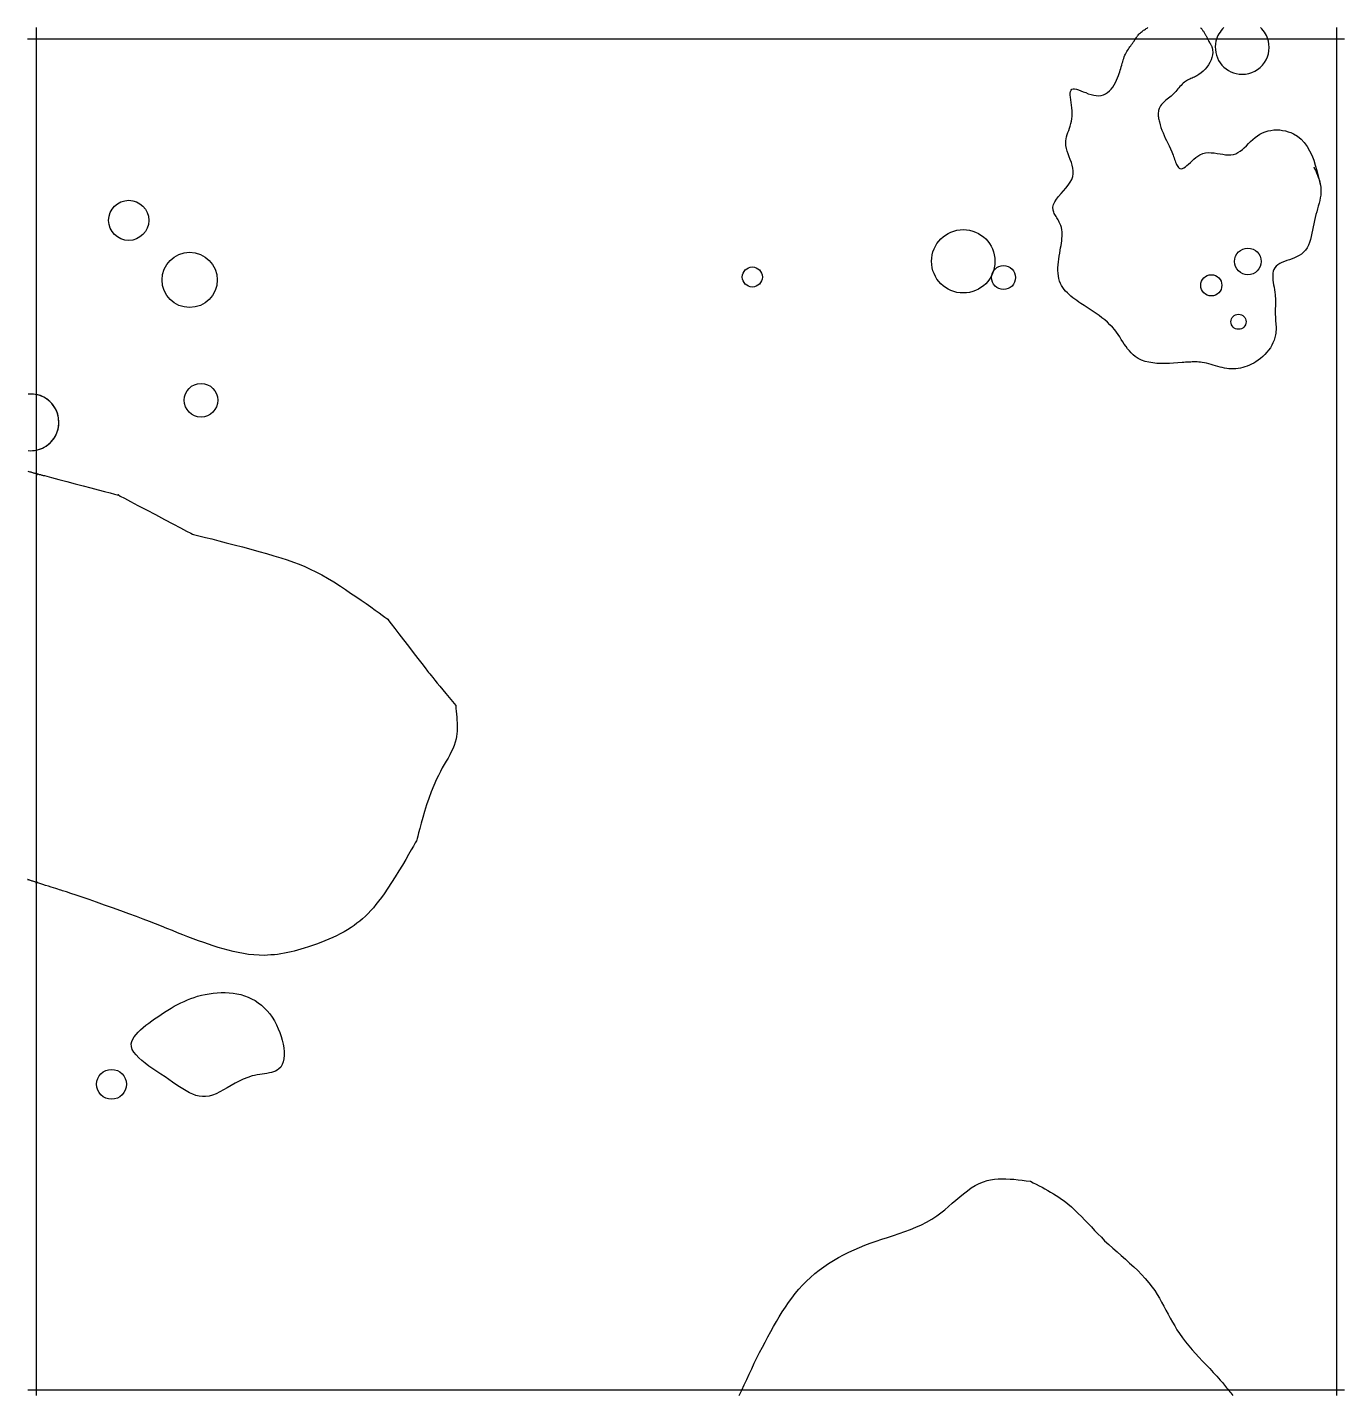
# Model space of a CAD drawing. Extents: x 9.05 to 10.05, y 9.51 to 10.55.
import ezdxf

# ---------------------------------------------------------------- set-up
doc = ezdxf.new("R2010")
doc.units = 0
for name, color, linetype in [('LAYER1', 7, 'CONTINUOUS'), ('LAYER10', 1, 'CONTINUOUS'), ('LAYER12', 5, 'CONTINUOUS')]:
    doc.layers.add(name, color=color, linetype=linetype)

msp = doc.modelspace()

# ---------------------------------------------------------------- linework, layer by layer
at = {"layer": 'LAYER1', "color": 7, "linetype": 'CONTINUOUS'}
msp.add_lwpolyline([(9.1276, 9.776), (9.1281, 9.7778), (9.1288, 9.7796), (9.1299, 9.7813), (9.1313, 9.7831), (9.1329, 9.7849), (9.1347, 9.7866), (9.1366, 9.7884), (9.1387, 9.7901), (9.1409, 9.7917), (9.1432, 9.7934), (9.1454, 9.795), (9.1477, 9.7965), (9.1503, 9.7983), (9.1529, 9.7999), (9.1554, 9.8015), (9.1579, 9.803), (9.1603, 9.8045), (9.1628, 9.8058), (9.1652, 9.8071), (9.1677, 9.8082), (9.1702, 9.8093), (9.1727, 9.8103), (9.1753, 9.8112), (9.1779, 9.8121), (9.1808, 9.8128), (9.1837, 9.8135), (9.1867, 9.814), (9.1897, 9.8144), (9.1927, 9.8147), (9.1957, 9.8149), (9.1988, 9.8149), (9.2018, 9.8147), (9.2048, 9.8144), (9.2077, 9.8139), (9.2106, 9.8133), (9.2134, 9.8124), (9.2162, 9.8114), (9.2188, 9.8102), (9.2214, 9.8088), (9.2238, 9.8071), (9.2262, 9.8053), (9.2284, 9.8033), (9.2305, 9.8011), (9.2325, 9.7988), (9.2343, 9.7962), (9.236, 9.7934), (9.2376, 9.7905), (9.239, 9.7874), (9.2401, 9.7846), (9.2411, 9.7817), (9.2419, 9.7788), (9.2426, 9.7759), (9.2431, 9.773), (9.2433, 9.7701), (9.2434, 9.7674), (9.2432, 9.7648), (9.2427, 9.7625), (9.2419, 9.7603), (9.2408, 9.7585), (9.2394, 9.757), (9.2382, 9.7561), (9.2369, 9.7554), (9.2354, 9.7548), (9.2339, 9.7544), (9.2322, 9.754), (9.2304, 9.7536), (9.2286, 9.7534), (9.2268, 9.7531), (9.2249, 9.7528), (9.223, 9.7525), (9.221, 9.7521), (9.2192, 9.7517), (9.2158, 9.7506), (9.2125, 9.7493), (9.2093, 9.7478), (9.2063, 9.7462), (9.2033, 9.7445), (9.2004, 9.7428), (9.1975, 9.7412), (9.1947, 9.7396), (9.192, 9.7383), (9.1893, 9.7372), (9.1866, 9.7365), (9.1839, 9.7361), (9.1815, 9.7361), (9.1791, 9.7364), (9.1767, 9.737), (9.1742, 9.7379), (9.1718, 9.739), (9.1693, 9.7404), (9.1667, 9.7419), (9.1642, 9.7435), (9.1615, 9.7453), (9.1588, 9.7471), (9.1561, 9.749), (9.1533, 9.751), (9.1502, 9.753), (9.1471, 9.7551), (9.1441, 9.7571), (9.1411, 9.7592), (9.1383, 9.7613), (9.1357, 9.7634), (9.1334, 9.7655), (9.1314, 9.7676), (9.1297, 9.7697), (9.1285, 9.7718), (9.1278, 9.7739), (9.1276, 9.776)], dxfattribs=at)
for centre, radius in [((9.1258, 10.3995), 0.0152), ((9.7573, 10.3685), 0.024), ((9.1719, 10.3544), 0.0209), ((9.9727, 10.3684), 0.0101), ((9.5977, 10.3566), 0.0076), ((9.7878, 10.3562), 0.0091), ((9.945, 10.3503), 0.008), ((9.9656, 10.3227), 0.0057), ((9.1805, 10.2633), 0.0127), ((9.1128, 9.7454), 0.0113)]:
    msp.add_circle(centre, radius, dxfattribs=at)
for centre, radius, start, end in [((9.9684, 10.5305), 0.0204, 132.6669, 166.6756), ((9.9684, 10.5305), 0.0204, 13.3258, 47.329), ((9.9684, 10.5305), 0.0204, 166.6742, -96.4769), ((9.9684, 10.5305), 0.0204, -96.4775, 13.3244), ((9.0515, 10.2466), 0.0215, -77.5897, 95.0987), ((9.0515, 10.2466), 0.0215, -44.3909, 77.5792), ((9.0515, 10.2466), 0.0215, -95.0987, -77.5897), ((9.0515, 10.2466), 0.0215, -77.5798, -44.3909)]:
    msp.add_arc(centre, radius, start, end, dxfattribs=at)
at = {"layer": 'LAYER10', "color": 1, "linetype": 'CONTINUOUS'}
for points in [[(9.8866, 10.5352), (9.8868, 10.5356), (9.887, 10.536), (9.8873, 10.5364), (9.8875, 10.5368), (9.8878, 10.5372), (9.888, 10.5376), (9.8883, 10.538), (9.8886, 10.5384), (9.8888, 10.5387), (9.8891, 10.5391), (9.8894, 10.5394), (9.8897, 10.5398), (9.8902, 10.5404), (9.8908, 10.5409), (9.8914, 10.5414), (9.8919, 10.5419), (9.8926, 10.5424), (9.8932, 10.5429), (9.8938, 10.5434), (9.8945, 10.5438), (9.8951, 10.5443), (9.8958, 10.5447), (9.8965, 10.5451), (9.8971, 10.5456)], [(9.9368, 10.5456), (9.9372, 10.5451), (9.9375, 10.5447), (9.9378, 10.5443), (9.9381, 10.5439), (9.9384, 10.5434), (9.9387, 10.543), (9.939, 10.5426), (9.9393, 10.5421), (9.9396, 10.5417), (9.9399, 10.5413), (9.9401, 10.5408), (9.9404, 10.5404), (9.9406, 10.5399), (9.9409, 10.5395), (9.9411, 10.5391), (9.9413, 10.5387), (9.9416, 10.5383), (9.9418, 10.5378), (9.942, 10.5374), (9.9422, 10.537), (9.9424, 10.5365), (9.9426, 10.5361), (9.9428, 10.5357), (9.943, 10.5352)], [(9.8788, 10.5221), (9.8792, 10.5233), (9.8797, 10.5245), (9.8802, 10.5254), (9.8807, 10.5263), (9.8812, 10.5273), (9.8817, 10.5282), (9.8823, 10.5291), (9.8828, 10.53), (9.8834, 10.5308), (9.884, 10.5317), (9.8847, 10.5326), (9.8853, 10.5335), (9.8859, 10.5344), (9.8866, 10.5352)], [(9.943, 10.5352), (9.9433, 10.5348), (9.9435, 10.5344), (9.9438, 10.534), (9.944, 10.5336), (9.9443, 10.5332), (9.9445, 10.5328), (9.9447, 10.5324), (9.9449, 10.532), (9.9451, 10.5316), (9.9453, 10.5311), (9.9454, 10.5307), (9.9456, 10.5303), (9.946, 10.5285), (9.9461, 10.5266), (9.9459, 10.5247), (9.9455, 10.5228), (9.9448, 10.5209), (9.944, 10.5191), (9.9429, 10.5173), (9.9417, 10.5155), (9.9404, 10.5139), (9.9389, 10.5124), (9.9373, 10.5111), (9.9357, 10.5099), (9.9348, 10.5094), (9.934, 10.5089), (9.9331, 10.5084), (9.9322, 10.508), (9.9313, 10.5076), (9.9305, 10.5072), (9.9296, 10.5069), (9.9288, 10.5065), (9.9279, 10.5061), (9.9271, 10.5056), (9.9263, 10.5052), (9.9256, 10.5047), (9.9247, 10.504), (9.9238, 10.5033), (9.9229, 10.5025), (9.9221, 10.5017), (9.9213, 10.5008), (9.9205, 10.4999), (9.9197, 10.499), (9.919, 10.4981), (9.9181, 10.4971), (9.9173, 10.4962), (9.9165, 10.4953), (9.9156, 10.4945), (9.9146, 10.4936), (9.9137, 10.4928), (9.9127, 10.492), (9.9117, 10.4912), (9.9107, 10.4904), (9.9098, 10.4896), (9.9089, 10.4888), (9.908, 10.488), (9.9073, 10.4871), (9.9066, 10.4862), (9.906, 10.4852), (9.9055, 10.4842), (9.9053, 10.4834), (9.9051, 10.4827), (9.905, 10.4818), (9.9049, 10.481), (9.9049, 10.4802), (9.9049, 10.4793), (9.9049, 10.4784), (9.905, 10.4775), (9.9051, 10.4767), (9.9053, 10.4758), (9.9055, 10.4749), (9.9057, 10.4741), (9.9062, 10.4719), (9.9069, 10.4698), (9.9076, 10.4677), (9.9085, 10.4657), (9.9093, 10.4638), (9.9102, 10.4618), (9.9112, 10.4599), (9.9122, 10.4579), (9.9132, 10.4558), (9.9141, 10.4536), (9.9151, 10.4513), (9.9161, 10.4488), (9.9165, 10.4478), (9.9168, 10.4467), (9.9172, 10.4456), (9.9176, 10.4446), (9.918, 10.4436), (9.9184, 10.4426), (9.9188, 10.4417), (9.9193, 10.4409), (9.9197, 10.4402), (9.9202, 10.4396), (9.9207, 10.4391), (9.9213, 10.4388), (9.9222, 10.4386), (9.9232, 10.4388), (9.9242, 10.4393), (9.9254, 10.44), (9.9266, 10.441), (9.9278, 10.4421), (9.9292, 10.4433), (9.9305, 10.4446), (9.9319, 10.4459), (9.9334, 10.4471), (9.9348, 10.4481), (9.9363, 10.4491), (9.9385, 10.45), (9.9406, 10.4505), (9.9428, 10.4508), (9.945, 10.4507), (9.9472, 10.4506), (9.9494, 10.4502), (9.9516, 10.4499), (9.9537, 10.4495), (9.9558, 10.4492), (9.9579, 10.449), (9.9598, 10.4491), (9.9617, 10.4494), (9.9635, 10.4499), (9.9652, 10.4508), (9.9668, 10.4519), (9.9685, 10.4531), (9.97, 10.4545), (9.9716, 10.456), (9.9732, 10.4576), (9.9748, 10.4592), (9.9764, 10.4607), (9.9781, 10.4622), (9.9799, 10.4636), (9.9818, 10.4648), (9.9838, 10.4658), (9.9858, 10.4666), (9.988, 10.4672), (9.9901, 10.4676), (9.9924, 10.4679), (9.9946, 10.4679), (9.9968, 10.4679), (9.999, 10.4676), (10.0012, 10.4672), (10.0032, 10.4666), (10.0052, 10.4659), (10.0071, 10.4651), (10.0102, 10.4632), (10.013, 10.461), (10.0154, 10.4584), (10.0175, 10.4554), (10.0194, 10.4522), (10.021, 10.4488), (10.0225, 10.4451), (10.0237, 10.4412), (10.0249, 10.4372), (10.0259, 10.4331), (10.0269, 10.4289), (10.0279, 10.4247)], [(10.0226, 10.4399), (10.0232, 10.4386), (10.0238, 10.4374), (10.0243, 10.4361), (10.0249, 10.4348), (10.0254, 10.4336), (10.0259, 10.4323), (10.0264, 10.431), (10.0268, 10.4298), (10.0271, 10.4285), (10.0274, 10.4273), (10.0277, 10.426), (10.0279, 10.4247), (10.028, 10.4227), (10.028, 10.4207), (10.0278, 10.4186), (10.0275, 10.4165), (10.0271, 10.4145), (10.0266, 10.4124), (10.026, 10.4103), (10.0254, 10.4081), (10.0248, 10.406), (10.0242, 10.4038), (10.0236, 10.4016), (10.0231, 10.3993), (10.0226, 10.3969), (10.0221, 10.3945), (10.0216, 10.3921), (10.0212, 10.3897), (10.0206, 10.3873), (10.02, 10.385), (10.0193, 10.3828), (10.0185, 10.3807), (10.0175, 10.3787), (10.0163, 10.3769), (10.0149, 10.3753), (10.0132, 10.3739), (10.0116, 10.3729), (10.0099, 10.372), (10.008, 10.3712), (10.0061, 10.3704), (10.0041, 10.3697), (10.0022, 10.369), (10.0003, 10.3683), (9.9985, 10.3676), (9.9968, 10.3667), (9.9953, 10.3658), (9.9941, 10.3647), (9.9931, 10.3635), (9.9924, 10.3623), (9.9919, 10.3609), (9.9917, 10.3594), (9.9916, 10.3578), (9.9916, 10.3561), (9.9917, 10.3543), (9.9919, 10.3525), (9.9922, 10.3507), (9.9925, 10.3488), (9.9928, 10.3469), (9.9931, 10.3451), (9.9933, 10.3432), (9.9934, 10.3419), (9.9935, 10.3406), (9.9935, 10.3393), (9.9935, 10.338), (9.9935, 10.3367), (9.9935, 10.3355), (9.9935, 10.3342), (9.9934, 10.333), (9.9934, 10.3318), (9.9934, 10.3305), (9.9934, 10.3293), (9.9934, 10.328), (9.9935, 10.3268), (9.9936, 10.3255), (9.9937, 10.3242), (9.9937, 10.323), (9.9938, 10.3217), (9.9939, 10.3204), (9.994, 10.3191), (9.994, 10.3179), (9.994, 10.3166), (9.9939, 10.3153), (9.9938, 10.3141), (9.9936, 10.3128), (9.9932, 10.3108), (9.9925, 10.3088), (9.9917, 10.3068), (9.9908, 10.3049), (9.9897, 10.3031), (9.9884, 10.3013), (9.987, 10.2996), (9.9855, 10.2979), (9.9839, 10.2964), (9.9823, 10.295), (9.9805, 10.2936), (9.9786, 10.2924), (9.9771, 10.2914), (9.9755, 10.2906), (9.9738, 10.2898), (9.9722, 10.2891), (9.9705, 10.2885), (9.9688, 10.288), (9.9671, 10.2876), (9.9653, 10.2873), (9.9636, 10.2871), (9.9619, 10.287), (9.9601, 10.287), (9.9584, 10.2871), (9.9567, 10.2873), (9.955, 10.2876), (9.9533, 10.288), (9.9516, 10.2884), (9.9499, 10.2889), (9.9482, 10.2894), (9.9465, 10.2899), (9.9448, 10.2904), (9.9432, 10.2908), (9.9415, 10.2913), (9.9398, 10.2916), (9.9381, 10.2919), (9.9369, 10.2921), (9.9356, 10.2922), (9.9344, 10.2923), (9.9331, 10.2923), (9.9319, 10.2923), (9.9306, 10.2923), (9.9294, 10.2922), (9.9281, 10.2922), (9.9268, 10.2921), (9.9255, 10.292), (9.9242, 10.2919), (9.9229, 10.2918), (9.9197, 10.2915), (9.9165, 10.2913), (9.9133, 10.2911), (9.9101, 10.291), (9.9069, 10.291), (9.9038, 10.2912), (9.9007, 10.2915), (9.8978, 10.292), (9.8949, 10.2927), (9.8922, 10.2937), (9.8897, 10.2949), (9.8873, 10.2964), (9.8858, 10.2977), (9.8844, 10.2991), (9.883, 10.3007), (9.8817, 10.3023), (9.8805, 10.304), (9.8792, 10.3058), (9.8781, 10.3076), (9.8769, 10.3094), (9.8757, 10.3113), (9.8745, 10.3131), (9.8732, 10.3148), (9.8719, 10.3165), (9.8702, 10.3186), (9.8683, 10.3205), (9.8664, 10.3224), (9.8644, 10.3241), (9.8623, 10.3258), (9.8601, 10.3274), (9.8579, 10.3289), (9.8557, 10.3304), (9.8534, 10.332), (9.851, 10.3335), (9.8487, 10.335), (9.8463, 10.3366), (9.8448, 10.3376), (9.8432, 10.3387), (9.8417, 10.3398), (9.8402, 10.3409), (9.8388, 10.3421), (9.8374, 10.3433), (9.8361, 10.3446), (9.8348, 10.3459), (9.8337, 10.3472), (9.8327, 10.3486), (9.8317, 10.3501), (9.831, 10.3516), (9.8302, 10.3534), (9.8297, 10.3554), (9.8293, 10.3573), (9.8291, 10.3594), (9.829, 10.3615), (9.829, 10.3636), (9.8291, 10.3658), (9.8293, 10.368), (9.8296, 10.3702), (9.8299, 10.3725), (9.8303, 10.3747), (9.8307, 10.3769), (9.831, 10.3787), (9.8313, 10.3805), (9.8316, 10.3822), (9.8318, 10.3839), (9.832, 10.3857), (9.8321, 10.3874), (9.8322, 10.3891), (9.8321, 10.3907), (9.8319, 10.3924), (9.8316, 10.394), (9.8311, 10.3956), (9.8305, 10.3972), (9.83, 10.3981), (9.8296, 10.3989), (9.8291, 10.3998), (9.8285, 10.4007), (9.828, 10.4015), (9.8275, 10.4023), (9.827, 10.4032), (9.8265, 10.404), (9.8261, 10.4048), (9.8258, 10.4057), (9.8255, 10.4065), (9.8253, 10.4073), (9.8252, 10.4094), (9.8257, 10.4115), (9.8266, 10.4135), (9.8279, 10.4156), (9.8295, 10.4176), (9.8313, 10.4197), (9.8331, 10.4218), (9.835, 10.4239), (9.8367, 10.4261), (9.8382, 10.4283), (9.8394, 10.4305), (9.8402, 10.4328), (9.8405, 10.4348), (9.8405, 10.4369), (9.8402, 10.439), (9.8397, 10.4412), (9.8391, 10.4433), (9.8383, 10.4455), (9.8375, 10.4476), (9.8367, 10.4498), (9.836, 10.4519), (9.8354, 10.454), (9.835, 10.4561), (9.8349, 10.4581), (9.8349, 10.4597), (9.8352, 10.4613), (9.8355, 10.4628), (9.836, 10.4644), (9.8365, 10.466), (9.8371, 10.4676), (9.8377, 10.4692), (9.8383, 10.4709), (9.8388, 10.4727), (9.8392, 10.4745), (9.8395, 10.4764), (9.8397, 10.4784), (9.8397, 10.4805), (9.8396, 10.4825), (9.8394, 10.4847), (9.8392, 10.4868), (9.8389, 10.4888), (9.8386, 10.4908), (9.8384, 10.4927), (9.8383, 10.4943), (9.8383, 10.4958), (9.8385, 10.4971), (9.8389, 10.498), (9.8395, 10.4987), (9.8404, 10.499), (9.8415, 10.499), (9.8429, 10.4987), (9.8445, 10.4983), (9.8462, 10.4976), (9.848, 10.4969), (9.85, 10.4962), (9.8519, 10.4954), (9.854, 10.4948), (9.856, 10.4943), (9.8579, 10.4939), (9.8598, 10.4938), (9.8616, 10.494), (9.8634, 10.4945), (9.865, 10.4953), (9.8665, 10.4963), (9.8679, 10.4975), (9.8692, 10.4989), (9.8704, 10.5004), (9.8714, 10.502), (9.8724, 10.5038), (9.8733, 10.5056), (9.8741, 10.5074), (9.8748, 10.5092), (9.8753, 10.5106), (9.8757, 10.5119), (9.8761, 10.5132), (9.8765, 10.5145), (9.8769, 10.5158), (9.8772, 10.5171), (9.8776, 10.5184), (9.878, 10.5196), (9.8784, 10.5209), (9.8788, 10.5221)], [(9.0495, 10.2095), (9.0503, 10.2093), (9.051, 10.2092), (9.0516, 10.209), (9.0523, 10.2088), (9.0529, 10.2086), (9.0536, 10.2084), (9.0541, 10.2083), (9.0546, 10.2081), (9.0551, 10.208), (9.0555, 10.2079), (9.0558, 10.2078), (9.0561, 10.2077), (9.0562, 10.2077), (9.0563, 10.2077), (9.0564, 10.2077), (9.0564, 10.2076), (9.0564, 10.2076), (9.0564, 10.2076), (9.0564, 10.2076), (9.0563, 10.2077), (9.0563, 10.2077), (9.0562, 10.2077), (9.0562, 10.2077), (9.0561, 10.2077)], [(9.0561, 10.2077), (9.0561, 10.2077), (9.0561, 10.2077), (9.0561, 10.2077), (9.0561, 10.2077), (9.0561, 10.2077), (9.0561, 10.2077), (9.0561, 10.2077), (9.0561, 10.2077), (9.0561, 10.2077), (9.0561, 10.2077), (9.0561, 10.2077), (9.0561, 10.2077), (9.0558, 10.208), (9.0557, 10.2081), (9.0556, 10.2083), (9.0555, 10.2083), (9.0555, 10.2083), (9.0555, 10.2083), (9.0555, 10.2083), (9.0556, 10.2082), (9.0557, 10.2081), (9.0558, 10.208), (9.0559, 10.2079), (9.0561, 10.2077)], [(9.0561, 10.2077), (9.0561, 10.2077), (9.0561, 10.2077), (9.0561, 10.2077), (9.0561, 10.2077), (9.0561, 10.2077), (9.0561, 10.2077), (9.0561, 10.2077), (9.0561, 10.2077), (9.0561, 10.2077), (9.0561, 10.2077), (9.0561, 10.2077), (9.0561, 10.2077), (9.0563, 10.2075), (9.0565, 10.2073), (9.0566, 10.2072), (9.0567, 10.2071), (9.0567, 10.2071), (9.0567, 10.2071), (9.0566, 10.2072), (9.0566, 10.2073), (9.0565, 10.2074), (9.0563, 10.2075), (9.0562, 10.2076), (9.0561, 10.2077)], [(9.0561, 10.2077), (9.0566, 10.2076), (9.057, 10.2075), (9.0575, 10.2074), (9.058, 10.2072), (9.0585, 10.2071), (9.059, 10.207), (9.0595, 10.2068), (9.06, 10.2067), (9.0605, 10.2066), (9.061, 10.2064), (9.0615, 10.2063), (9.062, 10.2062), (9.0673, 10.2048), (9.073, 10.2033), (9.079, 10.2017), (9.0852, 10.2001), (9.0913, 10.1985), (9.0972, 10.1969), (9.1026, 10.1955), (9.1075, 10.1942), (9.1117, 10.1931), (9.115, 10.1923), (9.1171, 10.1918), (9.118, 10.1916), (9.118, 10.1916), (9.118, 10.1916), (9.118, 10.1916), (9.118, 10.1916), (9.118, 10.1916), (9.1179, 10.1916), (9.1179, 10.1916), (9.1179, 10.1916), (9.1179, 10.1916), (9.1179, 10.1916), (9.1179, 10.1916), (9.118, 10.1916), (9.1193, 10.1908), (9.1225, 10.1891), (9.1271, 10.1867), (9.1328, 10.1837), (9.1392, 10.1803), (9.146, 10.1767), (9.1528, 10.1731), (9.1592, 10.1698), (9.1649, 10.1667), (9.1695, 10.1643), (9.1727, 10.1626), (9.1741, 10.1618), (9.1741, 10.1618), (9.1741, 10.1618), (9.1741, 10.1618), (9.1741, 10.1618), (9.1741, 10.1618), (9.1741, 10.1618), (9.1741, 10.1618), (9.1741, 10.1618), (9.1741, 10.1618), (9.174, 10.1618), (9.174, 10.1618), (9.1741, 10.1618), (9.1749, 10.1617), (9.1769, 10.1612), (9.1799, 10.1605), (9.1839, 10.1595), (9.1886, 10.1583), (9.1939, 10.1569), (9.1996, 10.1554), (9.2057, 10.1538), (9.2119, 10.1522), (9.2181, 10.1505), (9.2242, 10.1488), (9.23, 10.1472), (9.2356, 10.1456), (9.2409, 10.144), (9.2458, 10.1424), (9.2504, 10.1408), (9.2548, 10.1392), (9.259, 10.1374), (9.2632, 10.1355), (9.2675, 10.1334), (9.2718, 10.1311), (9.2763, 10.1285), (9.281, 10.1257), (9.286, 10.1225), (9.2898, 10.12), (9.2937, 10.1173), (9.2977, 10.1146), (9.3016, 10.1119), (9.3054, 10.1093), (9.309, 10.1068), (9.3123, 10.1044), (9.3152, 10.1023), (9.3177, 10.1005), (9.3197, 10.0991), (9.3211, 10.0981), (9.3218, 10.0975), (9.3218, 10.0975), (9.3218, 10.0975), (9.3218, 10.0975), (9.3219, 10.0975), (9.3219, 10.0975), (9.3219, 10.0975), (9.3218, 10.0975), (9.3218, 10.0975), (9.3218, 10.0975), (9.3218, 10.0975), (9.3218, 10.0975), (9.3218, 10.0975), (9.3218, 10.0976), (9.3217, 10.0976), (9.3217, 10.0976), (9.3217, 10.0976), (9.3217, 10.0976), (9.3217, 10.0976), (9.3217, 10.0976), (9.3217, 10.0976), (9.3217, 10.0976), (9.3217, 10.0976), (9.3217, 10.0976), (9.3218, 10.0975), (9.3227, 10.0964), (9.3245, 10.094), (9.3271, 10.0906), (9.3303, 10.0865), (9.3338, 10.082), (9.3375, 10.0772), (9.3411, 10.0724), (9.3446, 10.0679), (9.3477, 10.0639), (9.3501, 10.0606), (9.3519, 10.0583), (9.3526, 10.0573), (9.3527, 10.0573), (9.3527, 10.0573), (9.3527, 10.0573), (9.3527, 10.0573), (9.3527, 10.0573), (9.3527, 10.0573), (9.3526, 10.0573), (9.3526, 10.0573), (9.3526, 10.0573), (9.3526, 10.0573), (9.3526, 10.0573), (9.3526, 10.0573), (9.3529, 10.057), (9.3536, 10.0562), (9.3546, 10.055), (9.3559, 10.0534), (9.3575, 10.0514), (9.3593, 10.0492), (9.3613, 10.0468), (9.3635, 10.0441), (9.3658, 10.0413), (9.3682, 10.0383), (9.3707, 10.0353), (9.3732, 10.0322)], [(9.3732, 10.0322), (9.3734, 10.03), (9.3737, 10.0278), (9.3739, 10.0256), (9.3741, 10.0234), (9.3742, 10.0212), (9.3743, 10.0191), (9.3744, 10.0169), (9.3743, 10.0148), (9.3743, 10.0128), (9.3741, 10.0108), (9.3738, 10.0088), (9.3735, 10.0069), (9.3728, 10.0044), (9.372, 10.0019), (9.371, 9.9995), (9.3699, 9.9972), (9.3687, 9.9948), (9.3674, 9.9924), (9.366, 9.99), (9.3646, 9.9875), (9.3631, 9.9849), (9.3616, 9.9822), (9.3601, 9.9793), (9.3586, 9.9763), (9.3566, 9.9717), (9.3547, 9.9669), (9.3529, 9.9619), (9.3512, 9.9569), (9.3497, 9.952), (9.3483, 9.9474), (9.3471, 9.943), (9.3461, 9.9391), (9.3452, 9.9358), (9.3446, 9.9332), (9.3441, 9.9314), (9.3439, 9.9305), (9.3439, 9.9305), (9.3439, 9.9304), (9.3439, 9.9304), (9.3439, 9.9304), (9.3439, 9.9304), (9.3439, 9.9304), (9.3439, 9.9304), (9.3439, 9.9304), (9.3439, 9.9304), (9.3439, 9.9305), (9.3439, 9.9305), (9.3439, 9.9305), (9.3439, 9.9305), (9.3439, 9.9305), (9.3439, 9.9305), (9.3439, 9.9306), (9.3439, 9.9306), (9.3439, 9.9306), (9.3439, 9.9306), (9.3439, 9.9306), (9.3439, 9.9306), (9.3439, 9.9305), (9.3439, 9.9305), (9.3439, 9.9305), (9.3435, 9.9297), (9.3426, 9.9281), (9.3413, 9.9257), (9.3396, 9.9228), (9.3376, 9.9194), (9.3354, 9.9155), (9.3329, 9.9113), (9.3303, 9.907), (9.3275, 9.9025), (9.3247, 9.8981), (9.3218, 9.8938), (9.319, 9.8897), (9.317, 9.8868), (9.3149, 9.8841), (9.3129, 9.8815), (9.3109, 9.8791), (9.3089, 9.8769), (9.3069, 9.8747), (9.3049, 9.8727), (9.3028, 9.8708), (9.3007, 9.869), (9.2985, 9.8673), (9.2963, 9.8656), (9.294, 9.864), (9.2914, 9.8624), (9.2887, 9.8608), (9.2859, 9.8593), (9.2831, 9.8579), (9.2802, 9.8565), (9.2772, 9.8552), (9.2742, 9.8539), (9.2711, 9.8527), (9.268, 9.8516), (9.2649, 9.8505), (9.2618, 9.8494), (9.2586, 9.8484), (9.2561, 9.8477), (9.2536, 9.847), (9.2511, 9.8463), (9.2486, 9.8457), (9.2461, 9.8451), (9.2436, 9.8446), (9.241, 9.8442), (9.2385, 9.8438), (9.236, 9.8435), (9.2334, 9.8433), (9.2309, 9.8431), (9.2283, 9.843), (9.2244, 9.8431), (9.2205, 9.8433), (9.2165, 9.8438), (9.2126, 9.8444), (9.2087, 9.8451), (9.2048, 9.8459), (9.201, 9.8469), (9.1972, 9.8479), (9.1934, 9.849), (9.1897, 9.8502), (9.1861, 9.8514), (9.1826, 9.8527), (9.1785, 9.8541), (9.1745, 9.8556), (9.1706, 9.8571), (9.1667, 9.8586), (9.1628, 9.8602), (9.1588, 9.8618), (9.1547, 9.8634), (9.1505, 9.8651), (9.1461, 9.8668), (9.1415, 9.8686), (9.1367, 9.8704), (9.1316, 9.8724), (9.1258, 9.8745), (9.1197, 9.8767), (9.1135, 9.8789), (9.1074, 9.8811), (9.1014, 9.8832), (9.0958, 9.8852), (9.0905, 9.887), (9.0859, 9.8886), (9.0819, 9.8899), (9.0788, 9.891), (9.0767, 9.8917), (9.0757, 9.892), (9.0756, 9.892), (9.0756, 9.8921), (9.0756, 9.8921), (9.0756, 9.8921), (9.0756, 9.8921), (9.0756, 9.8921), (9.0756, 9.8921), (9.0756, 9.8921), (9.0756, 9.8921), (9.0756, 9.8921), (9.0756, 9.892), (9.0757, 9.892), (9.0757, 9.892), (9.0757, 9.892), (9.0757, 9.892), (9.0758, 9.892), (9.0758, 9.892), (9.0758, 9.892), (9.0758, 9.892), (9.0758, 9.892), (9.0758, 9.892), (9.0758, 9.892), (9.0757, 9.892), (9.0757, 9.892), (9.0752, 9.8922), (9.0745, 9.8924), (9.0734, 9.8927), (9.0722, 9.8931), (9.0706, 9.8936), (9.0689, 9.8942), (9.067, 9.8947), (9.065, 9.8954), (9.0629, 9.896), (9.0607, 9.8967), (9.0584, 9.8975), (9.0561, 9.8982)], [(9.0561, 9.8982), (9.0554, 9.8984), (9.0547, 9.8987), (9.054, 9.8989), (9.0533, 9.8991), (9.0527, 9.8993), (9.0521, 9.8995), (9.0515, 9.8997), (9.051, 9.8999), (9.0505, 9.9), (9.0501, 9.9002), (9.0498, 9.9003), (9.0495, 9.9004), (9.0494, 9.9004), (9.0493, 9.9004), (9.0493, 9.9005), (9.0492, 9.9005), (9.0492, 9.9005), (9.0492, 9.9005), (9.0493, 9.9005), (9.0493, 9.9004), (9.0494, 9.9004), (9.0494, 9.9004), (9.0495, 9.9004), (9.0495, 9.9004)], [(9.0561, 9.8982), (9.0561, 9.8982), (9.0561, 9.8982), (9.0561, 9.8982), (9.0561, 9.8982), (9.0561, 9.8982), (9.0561, 9.8982), (9.0561, 9.8982), (9.0561, 9.8982), (9.0561, 9.8982), (9.0561, 9.8982), (9.0561, 9.8982), (9.0561, 9.8982), (9.0558, 9.8982), (9.0555, 9.8982), (9.0553, 9.8982), (9.0553, 9.8982), (9.0552, 9.8982), (9.0552, 9.8982), (9.0553, 9.8982), (9.0554, 9.8982), (9.0556, 9.8982), (9.0557, 9.8982), (9.0559, 9.8982), (9.0561, 9.8982)], [(9.0561, 9.8982), (9.0561, 9.8982), (9.0561, 9.8982), (9.0561, 9.8982), (9.0561, 9.8982), (9.0561, 9.8982), (9.0561, 9.8982), (9.0561, 9.8982), (9.0561, 9.8982), (9.0561, 9.8982), (9.0561, 9.8982), (9.0561, 9.8982), (9.0561, 9.8982), (9.0564, 9.8982), (9.0567, 9.8982), (9.0568, 9.8982), (9.0569, 9.8982), (9.0569, 9.8982), (9.0569, 9.8982), (9.0569, 9.8982), (9.0567, 9.8982), (9.0566, 9.8982), (9.0564, 9.8982), (9.0563, 9.8982), (9.0561, 9.8982)], [(9.5878, 9.5097), (9.5897, 9.5138), (9.5916, 9.5179), (9.5935, 9.5219), (9.5954, 9.526), (9.5973, 9.5301), (9.5992, 9.5342), (9.6012, 9.5382), (9.6032, 9.5423), (9.6053, 9.5463), (9.6073, 9.5503), (9.6095, 9.5543), (9.6116, 9.5583), (9.6137, 9.5621), (9.6159, 9.5658), (9.6181, 9.5694), (9.6203, 9.5731), (9.6227, 9.5766), (9.6251, 9.5801), (9.6276, 9.5836), (9.6302, 9.5869), (9.6329, 9.5902), (9.6357, 9.5933), (9.6386, 9.5963), (9.6416, 9.5992), (9.6449, 9.6021), (9.6482, 9.6048), (9.6517, 9.6073), (9.6553, 9.6098), (9.659, 9.6121), (9.6628, 9.6143), (9.6667, 9.6163), (9.6707, 9.6183), (9.6747, 9.6201), (9.6787, 9.6219), (9.6828, 9.6235), (9.6869, 9.6251), (9.6913, 9.6266), (9.6957, 9.6281), (9.7, 9.6295), (9.7044, 9.6309), (9.7087, 9.6324), (9.713, 9.6339), (9.7173, 9.6355), (9.7215, 9.6372), (9.7256, 9.6391), (9.7296, 9.6411), (9.7336, 9.6434), (9.7374, 9.6459), (9.7404, 9.6481), (9.7433, 9.6504), (9.7462, 9.6529), (9.749, 9.6553), (9.7518, 9.6578), (9.7546, 9.6602), (9.7575, 9.6626), (9.7604, 9.6648), (9.7633, 9.6669), (9.7663, 9.6687), (9.7694, 9.6703), (9.7726, 9.6716), (9.7753, 9.6725), (9.778, 9.6731), (9.7809, 9.6735), (9.7837, 9.6738), (9.7867, 9.6739), (9.7896, 9.6739), (9.7927, 9.6737), (9.7957, 9.6735), (9.7988, 9.6732), (9.8019, 9.6728), (9.805, 9.6724), (9.8081, 9.672)], [(9.8081, 9.672), (9.8103, 9.6709), (9.8125, 9.6698), (9.8147, 9.6686), (9.8169, 9.6675), (9.8191, 9.6663), (9.8213, 9.6651), (9.8234, 9.6638), (9.8255, 9.6626), (9.8276, 9.6613), (9.8296, 9.6599), (9.8316, 9.6585), (9.8336, 9.6571), (9.8364, 9.6549), (9.8391, 9.6526), (9.8417, 9.6502), (9.8443, 9.6477), (9.8468, 9.6452), (9.8493, 9.6426), (9.8518, 9.64), (9.8543, 9.6374), (9.8567, 9.6348), (9.8592, 9.6322), (9.8618, 9.6296), (9.8643, 9.627), (9.8674, 9.6241), (9.8705, 9.6213), (9.8737, 9.6185), (9.8769, 9.6157), (9.88, 9.6129), (9.8832, 9.6101), (9.8863, 9.6072), (9.8893, 9.6044), (9.8922, 9.6014), (9.895, 9.5984), (9.8977, 9.5952), (9.9002, 9.5919), (9.9022, 9.5892), (9.904, 9.5863), (9.9057, 9.5834), (9.9074, 9.5805), (9.9091, 9.5775), (9.9107, 9.5745), (9.9123, 9.5714), (9.9139, 9.5684), (9.9156, 9.5654), (9.9173, 9.5625), (9.919, 9.5595), (9.9209, 9.5567), (9.9231, 9.5535), (9.9255, 9.5504), (9.9279, 9.5474), (9.9305, 9.5445), (9.9331, 9.5416), (9.9357, 9.5387), (9.9384, 9.5359), (9.9411, 9.533), (9.9438, 9.5302), (9.9465, 9.5273), (9.9491, 9.5245), (9.9517, 9.5215), (9.9525, 9.5206), (9.9534, 9.5196), (9.9542, 9.5186), (9.955, 9.5177), (9.9558, 9.5167), (9.9566, 9.5157), (9.9574, 9.5147), (9.9582, 9.5137), (9.959, 9.5127), (9.9598, 9.5117), (9.9606, 9.5107), (9.9614, 9.5097)]]:
    msp.add_lwpolyline(points, dxfattribs=at)
at = {"layer": 'LAYER12', "color": 5, "linetype": 'CONTINUOUS'}
for points in [[(9.0561, 10.537), (9.0561, 10.5456)], [(10.0398, 10.5456), (10.0398, 10.5352)], [(9.0491, 10.537), (9.0495, 10.537)], [(9.0495, 10.537), (9.0561, 10.537)], [(9.0561, 10.537), (9.0561, 10.537)], [(9.0561, 10.537), (9.0561, 10.537)], [(9.0561, 10.537), (9.0561, 10.537)], [(9.0561, 10.537), (9.0561, 10.537)], [(9.0561, 10.537), (9.0561, 10.537)], [(9.0561, 10.537), (10.0413, 10.537)], [(9.0561, 10.5352), (9.0561, 10.537)], [(9.0561, 9.5139), (9.0561, 10.5352)], [(10.0398, 10.5352), (10.0398, 9.5097)], [(10.0413, 10.537), (10.0459, 10.537)], [(9.0561, 9.5139), (9.0495, 9.5139)], [(9.0561, 9.5139), (9.0561, 9.5139)], [(9.0561, 9.5139), (9.0561, 9.5139)], [(9.0561, 9.5138), (9.0561, 9.5139)], [(10.0459, 9.5139), (9.0561, 9.5139)], [(9.0561, 9.5097), (9.0561, 9.5138)]]:
    msp.add_lwpolyline(points, dxfattribs=at)

doc.saveas('drawing.dxf')
